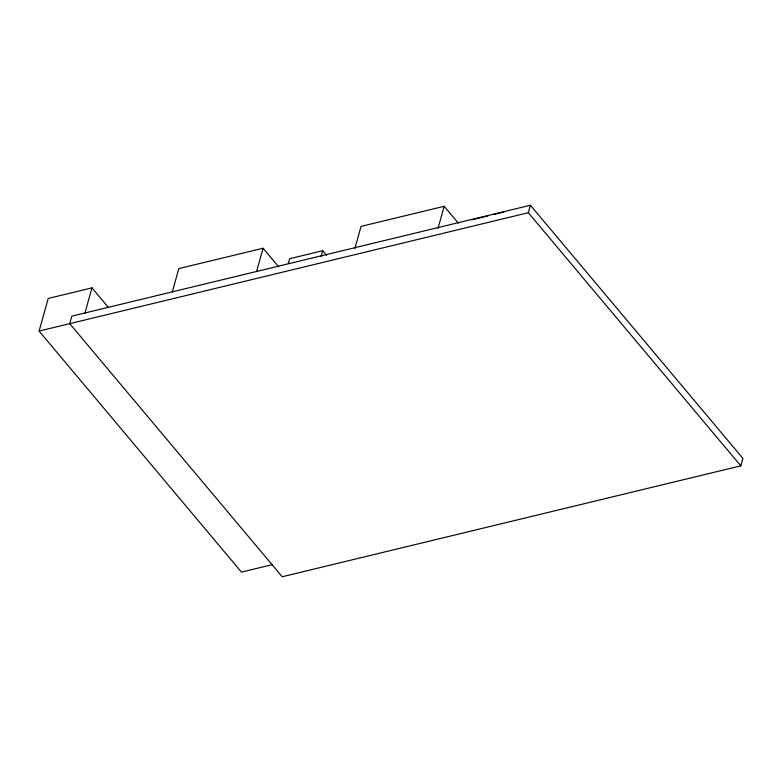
<?xml version="1.0" encoding="UTF-8"?>
<svg xmlns="http://www.w3.org/2000/svg" width="782" height="782" viewBox="0 0 782 782"><rect width="100%" height="100%" fill="white"/><g stroke="black" fill="none" stroke-linecap="round" stroke-linejoin="round"><path stroke-width="1.17" d="M272.195 564.672L241.442 572.111L39.1 331.069L48.21 298.45L91.973 287.864L108.434 307.482M84.808 313.494L91.973 287.864M172.304 291.911L178.804 268.607L263.084 248.226L278.724 266.867M256.574 271.53L263.084 248.226M288.363 263.378L289.663 258.715L322.712 250.719L326.622 255.372M321.089 256.545L322.712 250.719M354.852 248.529L361.04 226.399L444.176 206.292L458.252 223.056M437.998 228.422L444.176 206.292M740.818 465.837L528.319 212.704L530.401 205.246L71.788 316.163L69.706 323.611L282.204 576.754L740.818 465.837L742.9 458.389L530.401 205.246M471.781 219.84L487.978 215.92M493.765 214.522L504.175 212M39.1 331.069L528.319 212.704"/></g></svg>
